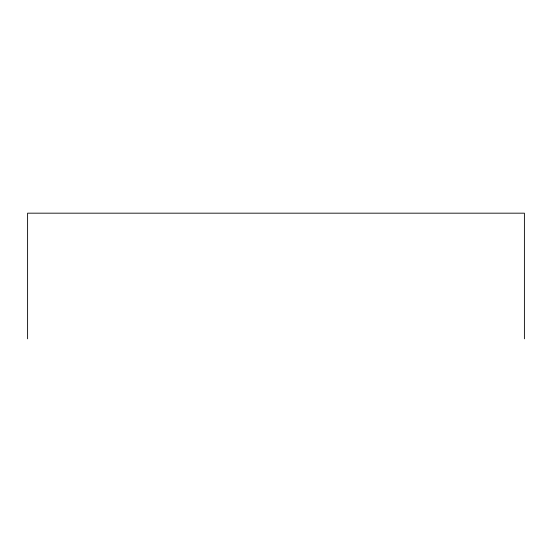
<?xml version="1.0" encoding="UTF-8"?>
<svg xmlns="http://www.w3.org/2000/svg" width="552" height="552" viewBox="0 0 552 552"><rect width="100%" height="100%" fill="white"/><g stroke="black" fill="none" stroke-linecap="round" stroke-linejoin="round"><path stroke-width="0.83" d="M524.4 338.825L524.4 213.175L27.6 213.175L27.6 338.825"/></g></svg>
